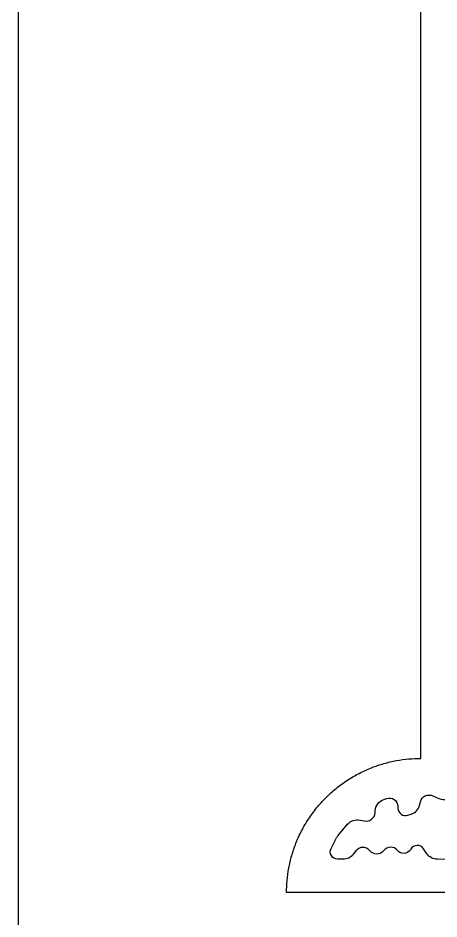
# Model space of a CAD drawing. Header units: inches. Extents: x 126 to 186, y 0 to 60.
# Drawn here: x 126 to 132.27, y 39.81 to 53.24 of the extents above; entities that cross this region are included whole.
import ezdxf

# ---------------------------------------------------------------- set-up
doc = ezdxf.new("R2010")
doc.units = ezdxf.units.IN
doc.header["$LTSCALE"] = 100
doc.header["$MEASUREMENT"] = 0
doc.layers.add('Default', color=18, linetype='Continuous', true_color=0x000000)

msp = doc.modelspace()

# ---------------------------------------------------------------- linework, layer by layer
at = {"layer": 'Default'}
for p, q in [((132.179, 41.645), (132.27, 41.605)), ((131.448, 41.589), (131.492, 41.605)), ((131.981, 41.503), (131.994, 41.556)), ((131.319, 41.392), (131.32, 41.421)), ((131.658, 41.488), (131.658, 41.461)), ((131.807, 41.354), (131.855, 41.369)), ((131.094, 41.283), (131.157, 41.269)), ((130.764, 41.047), (130.909, 41.219)), ((130.663, 40.859), (130.74, 41.01)), ((131.24, 40.823), (131.236, 40.828)), ((131.653, 40.829), (131.652, 40.83)), ((131.849, 40.849), (131.844, 40.841)), ((132.091, 40.781), (132.041, 40.854)), ((130.842, 40.698), (130.76, 40.699)), ((131.034, 40.824), (130.994, 40.772)), ((132.374, 40.697), (132.247, 40.698))]:
    msp.add_line(p, q, dxfattribs=at)
msp.add_lwpolyline([(126, 0), (186, 0), (186, 60), (126, 60)], close=True, dxfattribs=at)
at = {"layer": 'Default', "extrusion": (0, 0, -1)}
for centre, radius, start, end in [((-132.125, 41.522), 0.134, 14.4104, 114.0226), ((-131.51, 41.41), 0.19, 3.3157, 70.8976), ((-131.533, 41.486), 0.125, 70.8976, 179.3198), ((-131.054, 41.097), 0.19, 40.1019, 102.1174), ((-130.909, 40.925), 0.19, 26.838, 40.1019), ((-130.761, 40.809), 0.11, 270.6535, 26.838), ((-131.342, 40.909), 0.133, 217.358, 319.7357), ((-131.744, 40.902), 0.117, 211.3767, 321.6006), ((-130.844, 40.888), 0.19, 217.6677, 270.6535), ((-132.248, 40.888), 0.19, 270.2279, 325.822)]:
    msp.add_arc(centre, radius, start, end, dxfattribs=at)
at = {"layer": 'Default'}
for centre, radius, start, end in [((131.797, 41.55), 0.19, 287.8862, 345.5896), ((132.347, 41.778), 0.19, 245.9774, 286.1322), ((131.185, 41.4), 0.134, 257.8826, 356.6843), ((131.772, 41.463), 0.114, 180.6802, 287.8862), ((131.137, 40.745), 0.13, 40.2643, 142.3323), ((131.551, 40.75), 0.129, 38.3994, 142.642), ((131.947, 40.79), 0.114, 34.178, 148.6233)]:
    msp.add_arc(centre, radius, start, end, dxfattribs=at)
for points in [[(132, 42.202), (132, 48.202), (132, 54.202)], [(142, 40.202), (136, 40.202), (130, 40.202)]]:
    msp.add_open_spline(points, degree=2, dxfattribs=at)
msp.add_rational_spline([(130, 40.202), (130, 42.202), (132, 42.202)], [1, 0.707106781187, 1], degree=2, dxfattribs=at)

doc.saveas('drawing.dxf')
